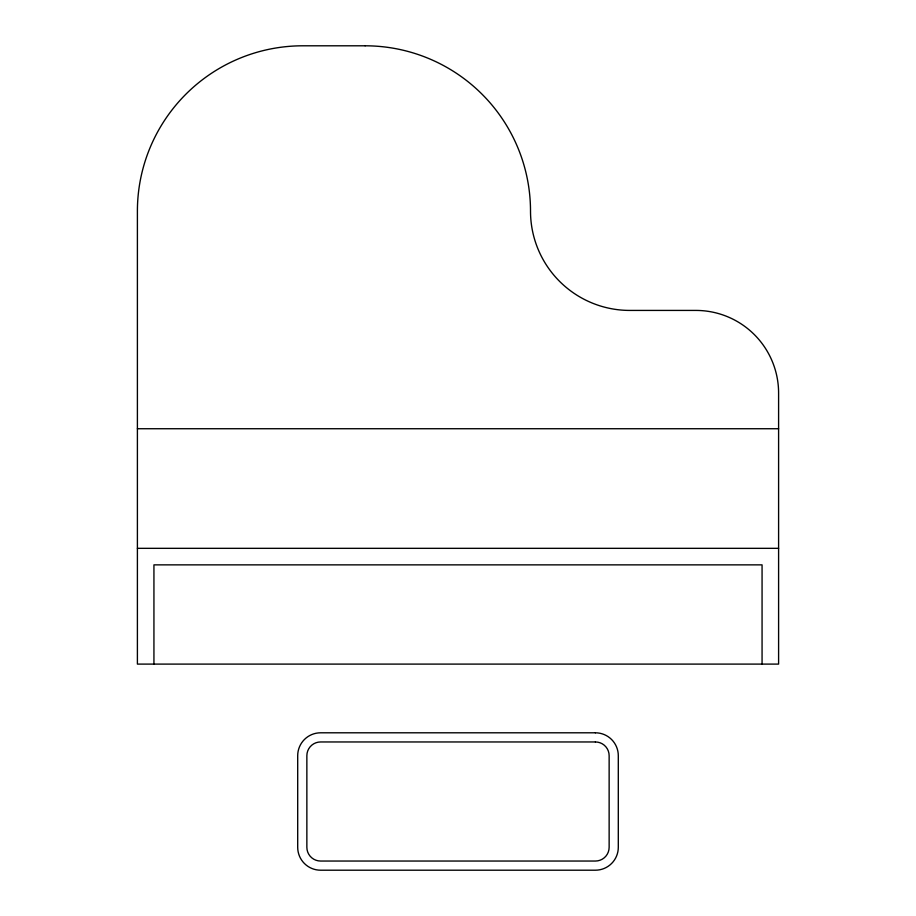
<?xml version="1.0" encoding="UTF-8"?>
<svg xmlns="http://www.w3.org/2000/svg" width="916" height="916" viewBox="0 0 916 916"><rect width="100%" height="100%" fill="white"/><g stroke="black" fill="none" stroke-linecap="round" stroke-linejoin="round"><path stroke-width="1.37" d="M137.4 428.734L778.6 428.734M137.4 548.329L778.6 548.329M762.066 664.1L762.066 564.863L153.934 564.863L153.934 664.1M365.129 45.8L302.784 45.8A165.384 165.384 0 0 0 137.4 211.184L137.4 664.1L778.6 664.1L778.6 393.113A82.692 82.692 0 0 0 695.908 310.421L629.75 310.421A99.237 99.237 0 0 1 530.513 211.184A165.384 165.384 0 0 0 365.129 45.8M595.4 732.8L320.6 732.8A22.9 22.9 0 0 0 297.7 755.7L297.7 847.3A22.9 22.9 0 0 0 320.6 870.2L595.4 870.2A22.9 22.9 0 0 0 618.3 847.3L618.3 755.7A22.9 22.9 0 0 0 595.4 732.8M595.4 741.96L320.6 741.96A13.74 13.74 0 0 0 306.86 755.7L306.86 847.3A13.74 13.74 0 0 0 320.6 861.04L595.4 861.04A13.74 13.74 0 0 0 609.14 847.3L609.14 755.7A13.74 13.74 0 0 0 595.4 741.96"/></g></svg>
